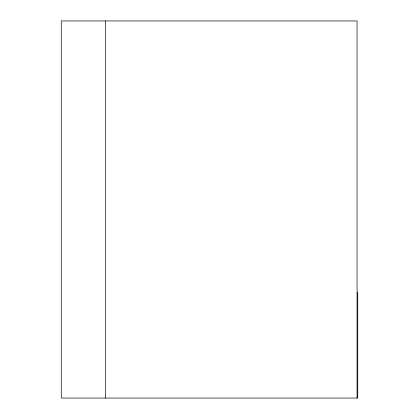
<?xml version="1.0" encoding="UTF-8"?>
<svg xmlns="http://www.w3.org/2000/svg" width="419" height="419" viewBox="0 0 419 419"><rect width="100%" height="100%" fill="white"/><g stroke="black" fill="none" stroke-linecap="round" stroke-linejoin="round"><path stroke-width="0.63" d="M357.056 292.797L357.737 292.797L357.737 398.05L61.263 398.05L61.263 20.95L357.056 20.95L357.056 398.05M105.609 20.95L105.609 398.05"/></g></svg>
